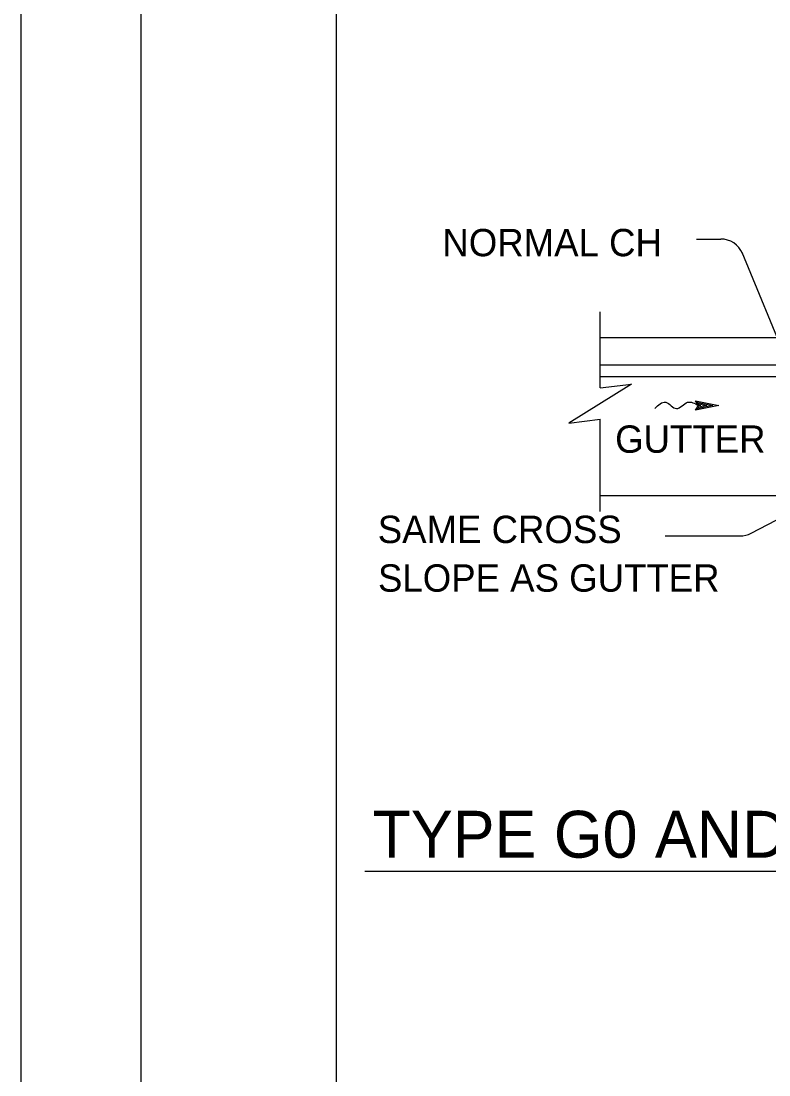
# Model space of a CAD drawing. Extents: x -894 to 866, y -476 to 714.
# Drawn here: x -894 to -702.7, y 174.1 to 443.8 of the extents above; entities that cross this region are included whole.
import ezdxf

# ---------------------------------------------------------------- set-up
doc = ezdxf.new("R2010")
doc.units = 0
for name, color, linetype in [('10 Sheet Format', 7, 'Continuous'), ('56 Stage 3 Anno', 7, 'Continuous'), ('57 Undefined', 7, 'Continuous'), ('60 Nongeo Data', 7, 'Continuous')]:
    doc.layers.add(name, color=color, linetype=linetype)

msp = doc.modelspace()

# ---------------------------------------------------------------- linework, layer by layer
at = {"layer": '10 Sheet Format'}
for p, q in [((-863.4257, 668.9615), (-863.4257, -431.0407)), ((-813.4509, 643.9567), (-813.4509, -406.0408))]:
    msp.add_line(p, q, dxfattribs=at)
for points in [[(-894.0439, 713.5635), (865.9554, 713.5635), (865.9554, -476.436), (-894.0439, -476.436)], [(-863.4257, -431.0407), (836.5777, -431.0407), (836.5777, 668.9615), (-863.4257, 668.9615)]]:
    msp.add_lwpolyline(points, close=True, dxfattribs=at)
at = {"layer": '56 Stage 3 Anno'}
for p, q in [((-721.2727, 388.0163), (-715.0263, 388.0163)), ((-697.8905, 356.2549), (-709.5794, 384.5458)), ((-707.2775, 312.7054), (-650.4945, 342.6231)), ((-729.2821, 312.0137), (-710.0743, 312.0137))]:
    msp.add_line(p, q, dxfattribs=at)
for centre, start, end in [((-715.0262, 382.0163), 22.4484, 90), ((-710.0744, 318.0135), 270, 297.783931)]:
    msp.add_arc(centre, 6, start, end, dxfattribs=at)
at = {"layer": '57 Undefined'}
msp.add_line((-353.7322, 226.1005), (-806.0792, 226.1005), dxfattribs=at)
at = {"layer": '60 Nongeo Data'}
for p, q in [((-745.9038, 360.8888), (-745.9038, 369.3754)), ((-508.9042, 362.7431), (-745.9038, 362.7431)), ((-745.9038, 349.8888), (-745.9038, 360.8888)), ((-508.9042, 355.7431), (-745.9038, 355.7431)), ((-508.9042, 352.7431), (-745.9038, 352.7431)), ((-721.5223, 346.6199), (-715.5223, 345.4199)), ((-720.7227, 345.4199), (-721.5223, 346.6199)), ((-715.5223, 345.4199), (-721.5223, 344.2199)), ((-721.5223, 344.2199), (-720.7227, 345.4199)), ((-721.2873, 346.2667), (-717.0519, 345.4195)), ((-717.0519, 345.4195), (-721.2735, 344.5754)), ((-721.0518, 345.9136), (-718.5818, 345.4199)), ((-718.5818, 345.4195), (-721.044, 344.9274)), ((-720.8164, 345.5608), (-720.1113, 345.4195)), ((-720.1113, 345.4195), (-720.7952, 345.2829)), ((-720.7223, 345.4199), (-720.7223, 345.4199)), ((-715.5223, 345.4199), (-715.5223, 345.4199)), ((-721.5223, 344.2199), (-721.5223, 344.2199)), ((-745.9038, 330.8888), (-745.9038, 341.8888)), ((-745.9038, 318.281), (-745.9038, 330.89)), ((-745.9038, 322.3416), (-697.6358, 322.3416))]:
    msp.add_line(p, q, dxfattribs=at)
msp.add_lwpolyline([(-745.9038, 349.8888), (-737.9038, 350.8888), (-753.9038, 340.8888), (-745.9038, 341.8888)], dxfattribs=at)
msp.add_spline([(-731.9223, 344.6199), (-729.1223, 346.2199), (-726.3223, 344.6199), (-723.5223, 346.2199), (-720.7223, 345.4199)], degree=3, dxfattribs=at)

# ---------------------------------------------------------------- texts
at = {"layer": '57 Undefined'}
for s, height, p in [('NORMAL CH', 7, (-786.2564, 383.6096)), ('GUTTER', 7, (-742.0584, 333.3041)), ('SAME CROSS', 7, (-802.7863, 310.1991)), ('SLOPE AS GUTTER', 7, (-802.7265, 297.7483)), ('TYPE G0 AND G1 THRU G6 INLETS ON GRADE', 12, (-804.108, 229.6623))]:
    msp.add_text(s, height=height, dxfattribs=at).set_placement(p)

doc.saveas('drawing.dxf')
